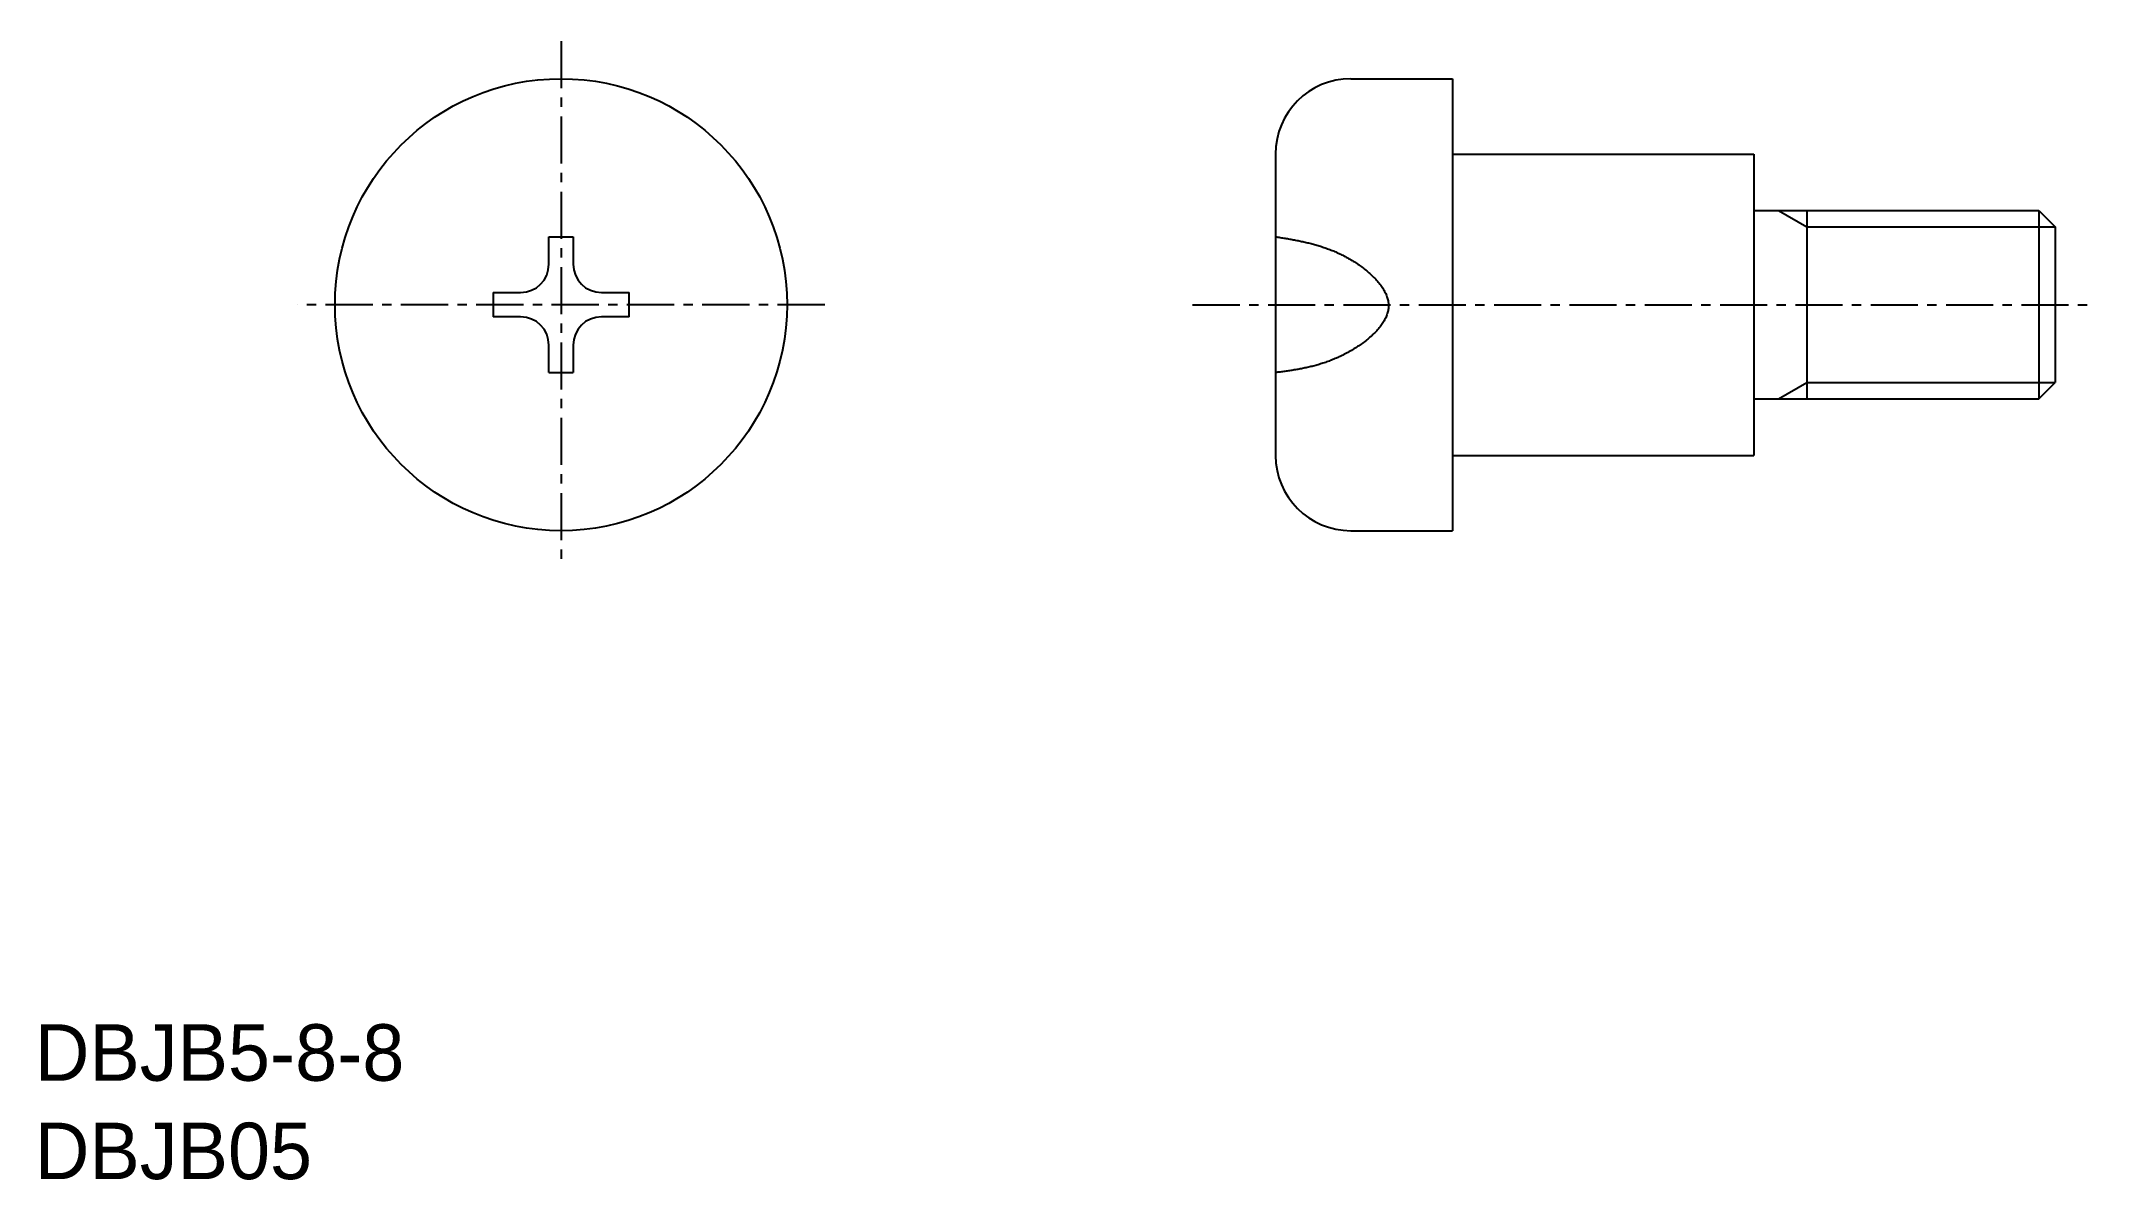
# Model space of a CAD drawing. Extents: x 9.2 to 63.7, y 13.7 to 43.9.
import ezdxf

# ---------------------------------------------------------------- set-up
doc = ezdxf.new("R2010")
doc.units = 0
doc.linetypes.add('CENTER', pattern=[2, 1.25, -0.25, 0.25, -0.25])
doc.layers.get('0').update_dxf_attribs({"linetype": 'CONTINUOUS'})
doc.layers.add('CENTER', color=1, linetype='CENTER')

msp = doc.modelspace()

# ---------------------------------------------------------------- linework, layer by layer
at = {"color": 7, "linetype": 'CONTINUOUS'}
for p, q in [((43.952, 42.905), (46.652, 42.905)), ((46.652, 42.905), (46.652, 30.905)), ((46.652, 42.905), (46.652, 30.905)), ((41.952, 40.905), (41.952, 32.905)), ((46.652, 40.905), (54.652, 40.905)), ((54.652, 40.905), (54.652, 32.905)), ((54.652, 39.405), (62.219, 39.405)), ((56.052, 39.405), (56.052, 34.405)), ((62.219, 39.405), (62.219, 34.405)), ((62.219, 39.405), (62.652, 38.972)), ((22.662, 38.71), (23.307, 38.71)), ((22.662, 37.978), (22.662, 38.71)), ((23.307, 38.71), (23.307, 37.978)), ((62.652, 38.972), (62.652, 34.838)), ((21.18, 37.228), (21.912, 37.228)), ((21.18, 37.228), (21.18, 36.583)), ((24.057, 37.228), (24.789, 37.228)), ((24.789, 36.583), (24.789, 37.228)), ((21.912, 36.583), (21.18, 36.583)), ((24.789, 36.583), (24.057, 36.583)), ((22.662, 35.101), (22.662, 35.833)), ((23.307, 35.833), (23.307, 35.101)), ((22.662, 35.101), (23.307, 35.101)), ((54.652, 34.405), (62.219, 34.405)), ((62.219, 34.405), (62.652, 34.838)), ((46.652, 32.905), (54.652, 32.905)), ((43.952, 30.905), (46.652, 30.905))]:
    msp.add_line(p, q, dxfattribs=at)
at = {"color": 3, "linetype": 'CONTINUOUS'}
for p, q in [((55.302, 39.405), (56.052, 38.972)), ((56.052, 38.972), (62.652, 38.972)), ((55.302, 34.405), (56.052, 34.838)), ((56.052, 34.838), (62.652, 34.838))]:
    msp.add_line(p, q, dxfattribs=at)
at = {"color": 3}
msp.add_polyline3d([(41.952, 38.71, 0), (41.984, 38.705, 0), (42.015, 38.7, 0), (42.047, 38.694, 0), (42.078, 38.689, 0), (42.109, 38.684, 0), (42.141, 38.679, 0), (42.172, 38.674, 0), (42.204, 38.668, 0), (42.235, 38.663, 0), (42.267, 38.658, 0), (42.298, 38.652, 0), (42.329, 38.647, 0), (42.361, 38.641, 0), (42.392, 38.635, 0), (42.423, 38.63, 0), (42.455, 38.624, 0), (42.486, 38.618, 0), (42.518, 38.611, 0), (42.549, 38.605, 0), (42.581, 38.599, 0), (42.612, 38.592, 0), (42.643, 38.586, 0), (42.675, 38.579, 0), (42.706, 38.572, 0), (42.737, 38.565, 0), (42.769, 38.558, 0), (42.8, 38.55, 0), (42.831, 38.543, 0), (42.863, 38.535, 0), (42.894, 38.527, 0), (42.925, 38.519, 0), (42.957, 38.511, 0), (42.988, 38.502, 0), (43.019, 38.493, 0), (43.05, 38.484, 0), (43.082, 38.475, 0), (43.113, 38.466, 0), (43.144, 38.456, 0), (43.175, 38.446, 0), (43.207, 38.436, 0), (43.238, 38.425, 0), (43.269, 38.415, 0), (43.3, 38.404, 0), (43.332, 38.392, 0), (43.363, 38.381, 0), (43.394, 38.369, 0), (43.425, 38.357, 0), (43.456, 38.344, 0), (43.487, 38.332, 0), (43.519, 38.319, 0), (43.55, 38.305, 0), (43.581, 38.291, 0), (43.612, 38.277, 0), (43.643, 38.263, 0), (43.674, 38.248, 0), (43.705, 38.233, 0), (43.736, 38.217, 0), (43.767, 38.201, 0), (43.798, 38.185, 0), (43.829, 38.169, 0), (43.86, 38.151, 0), (43.891, 38.134, 0), (43.922, 38.116, 0), (43.953, 38.098, 0), (43.984, 38.079, 0), (44.015, 38.06, 0), (44.046, 38.041, 0), (44.076, 38.021, 0), (44.107, 38.001, 0), (44.138, 37.98, 0), (44.168, 37.959, 0), (44.198, 37.937, 0), (44.228, 37.916, 0), (44.258, 37.894, 0), (44.287, 37.871, 0), (44.316, 37.848, 0), (44.345, 37.825, 0), (44.374, 37.802, 0), (44.402, 37.778, 0), (44.43, 37.754, 0), (44.457, 37.73, 0), (44.484, 37.706, 0), (44.511, 37.681, 0), (44.537, 37.656, 0), (44.562, 37.63, 0), (44.587, 37.605, 0), (44.611, 37.579, 0), (44.635, 37.553, 0), (44.658, 37.527, 0), (44.68, 37.501, 0), (44.702, 37.474, 0), (44.723, 37.448, 0), (44.743, 37.421, 0), (44.763, 37.394, 0), (44.781, 37.367, 0), (44.799, 37.34, 0), (44.816, 37.312, 0), (44.832, 37.285, 0), (44.848, 37.257, 0), (44.862, 37.229, 0), (44.876, 37.201, 0), (44.888, 37.173, 0), (44.899, 37.145, 0), (44.91, 37.117, 0), (44.919, 37.089, 0), (44.927, 37.061, 0), (44.934, 37.033, 0), (44.941, 37.005, 0), (44.945, 36.977, 0), (44.949, 36.949, 0), (44.951, 36.92, 0), (44.953, 36.892, 0), (44.953, 36.864, 0), (44.951, 36.836, 0), (44.949, 36.808, 0), (44.945, 36.78, 0), (44.941, 36.752, 0), (44.935, 36.724, 0), (44.928, 36.696, 0), (44.919, 36.668, 0), (44.91, 36.64, 0), (44.9, 36.612, 0), (44.889, 36.585, 0), (44.877, 36.557, 0), (44.864, 36.53, 0), (44.849, 36.503, 0), (44.834, 36.476, 0), (44.819, 36.449, 0), (44.802, 36.422, 0), (44.784, 36.395, 0), (44.766, 36.368, 0), (44.746, 36.342, 0), (44.726, 36.316, 0), (44.705, 36.29, 0), (44.684, 36.264, 0), (44.661, 36.238, 0), (44.638, 36.212, 0), (44.614, 36.187, 0), (44.59, 36.162, 0), (44.565, 36.137, 0), (44.539, 36.112, 0), (44.513, 36.087, 0), (44.487, 36.063, 0), (44.459, 36.039, 0), (44.432, 36.015, 0), (44.403, 35.992, 0), (44.374, 35.968, 0), (44.345, 35.945, 0), (44.316, 35.922, 0), (44.286, 35.9, 0), (44.255, 35.877, 0), (44.224, 35.855, 0), (44.193, 35.834, 0), (44.162, 35.812, 0), (44.13, 35.791, 0), (44.098, 35.771, 0), (44.066, 35.75, 0), (44.034, 35.73, 0), (44.001, 35.711, 0), (43.968, 35.691, 0), (43.935, 35.672, 0), (43.902, 35.653, 0), (43.869, 35.635, 0), (43.836, 35.617, 0), (43.803, 35.6, 0), (43.769, 35.582, 0), (43.736, 35.566, 0), (43.703, 35.549, 0), (43.669, 35.533, 0), (43.636, 35.518, 0), (43.603, 35.502, 0), (43.57, 35.488, 0), (43.537, 35.474, 0), (43.504, 35.46, 0), (43.471, 35.446, 0), (43.438, 35.433, 0), (43.405, 35.42, 0), (43.373, 35.408, 0), (43.34, 35.396, 0), (43.308, 35.384, 0), (43.275, 35.373, 0), (43.243, 35.362, 0), (43.211, 35.351, 0), (43.178, 35.341, 0), (43.146, 35.331, 0), (43.114, 35.321, 0), (43.082, 35.311, 0), (43.05, 35.302, 0), (43.018, 35.293, 0), (42.986, 35.285, 0), (42.954, 35.276, 0), (42.922, 35.268, 0), (42.891, 35.26, 0), (42.859, 35.253, 0), (42.827, 35.245, 0), (42.795, 35.238, 0), (42.764, 35.231, 0), (42.732, 35.225, 0), (42.701, 35.218, 0), (42.669, 35.212, 0), (42.638, 35.206, 0), (42.606, 35.2, 0), (42.575, 35.194, 0), (42.544, 35.188, 0), (42.513, 35.183, 0), (42.481, 35.177, 0), (42.45, 35.172, 0), (42.419, 35.167, 0), (42.388, 35.162, 0), (42.356, 35.157, 0), (42.325, 35.153, 0), (42.294, 35.148, 0), (42.263, 35.143, 0), (42.232, 35.139, 0), (42.201, 35.135, 0), (42.17, 35.13, 0), (42.139, 35.126, 0), (42.108, 35.122, 0), (42.076, 35.117, 0), (42.045, 35.113, 0), (42.014, 35.109, 0), (41.983, 35.105, 0), (41.952, 35.101, 0)], dxfattribs=at)
at = {"color": 7, "linetype": 'CONTINUOUS'}
msp.add_circle((22.984, 36.905), 6, dxfattribs=at)
for centre, radius, start, end in [((43.952, 40.905), 2, 90, 180), ((21.912, 37.978), 0.75, 270, 0), ((24.057, 37.978), 0.75, 180, 270), ((21.912, 35.833), 0.75, 0, 90), ((24.057, 35.833), 0.75, 90, 180), ((43.952, 32.905), 2, 180, 270)]:
    msp.add_arc(centre, radius, start, end, dxfattribs=at)
at = {"layer": 'CENTER', "color": 1, "linetype": 'CENTER'}
for p, q in [((22.984, 43.905), (22.984, 29.905)), ((29.984, 36.905), (15.984, 36.905)), ((39.752, 36.905), (63.652, 36.905))]:
    msp.add_line(p, q, dxfattribs=at)

# ---------------------------------------------------------------- texts
at = {"color": 7, "linetype": 'CONTINUOUS'}
for s, p in [('DBJB5-8-8', (9.015, 16.299)), ('DBJB05', (9.015, 13.687))]:
    msp.add_text(s, height=1.5, dxfattribs=at).set_placement(p)

doc.saveas('drawing.dxf')
